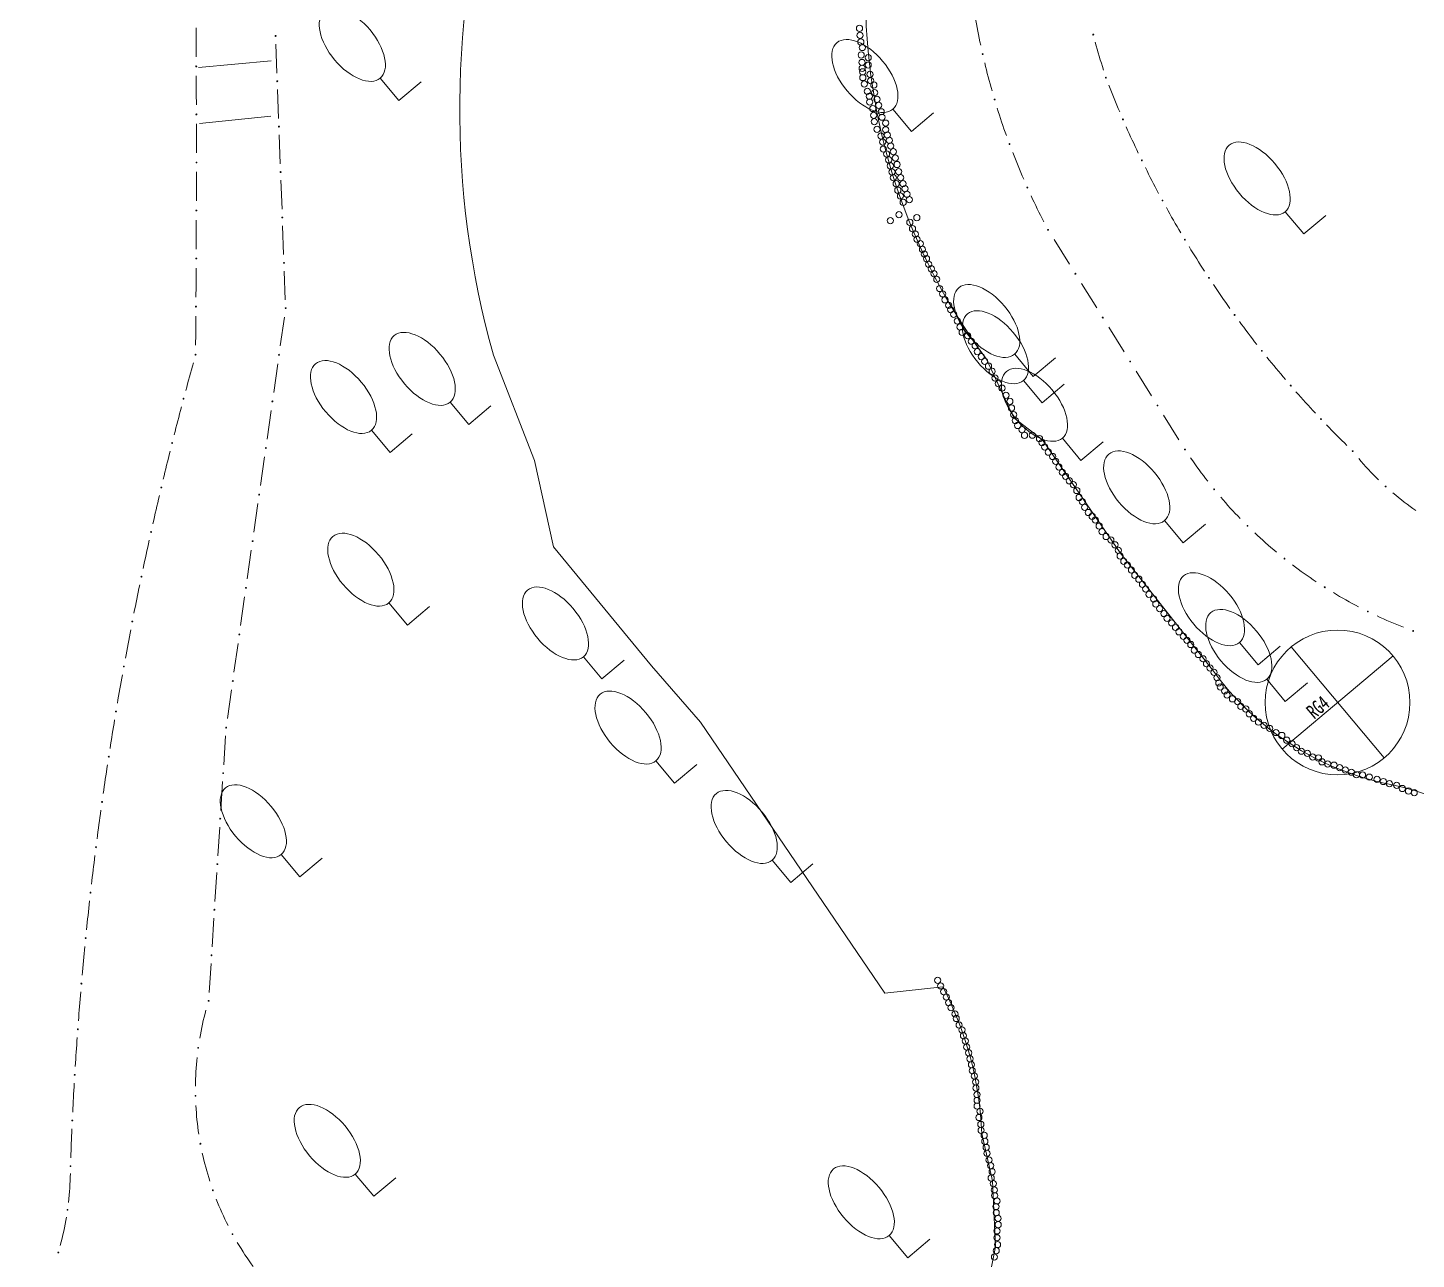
# Model space of a CAD drawing. Header units: metres. Extents: x -10443 to -4073, y -33280 to -26846.
# Drawn here: x -7846.34 to -7822.37, y -29526.97 to -29505.71 of the extents above; entities that cross this region are included whole.
import ezdxf
from ezdxf.enums import TextEntityAlignment as Align

# ---------------------------------------------------------------- set-up
doc = ezdxf.new("R2010")
doc.units = ezdxf.units.M
doc.header["$MEASUREMENT"] = 0
doc.linetypes.add('CONTINUOUS_1', pattern=[0])
doc.linetypes.add('CONTINUOUS_2', pattern=[0])
for name, color, linetype, lineweight in [('園路', 241, 'CONTINUOUS_2', 18), ('基準点', 254, 'CONTINUOUS_2', 18), ('木', 254, 'CONTINUOUS_2', 18), ('木材', 241, 'CONTINUOUS_2', 18), ('構造物', 241, 'CONTINUOUS_2', 18), ('護岸', 241, 'CONTINUOUS_2', 18)]:
    doc.layers.add(name, color=color, linetype=linetype, lineweight=lineweight)
doc.styles.add('MS Gothic', font='MS Gothic.ttf')

msp = doc.modelspace()

# ---------------------------------------------------------------- hatches: boundary and pattern name
at = {"layer": '園路', "linetype": 'CONTINUOUS_1', "lineweight": 18}
for points in [[(-7842.052, -29505.854, 1), (-7842.067, -29505.854, 1)], [(-7827.934, -29505.832, 1), (-7827.949, -29505.832, 1)], [(-7829.844, -29506.168, 1), (-7829.859, -29506.168, 1)], [(-7843.422, -29506.38, 1), (-7843.437, -29506.38, 1)], [(-7842.024, -29506.637, 1), (-7842.039, -29506.637, 1)], [(-7827.717, -29506.575, 1), (-7827.732, -29506.575, 1)], [(-7829.638, -29506.952, 1), (-7829.653, -29506.952, 1)], [(-7843.419, -29507.209, 1), (-7843.434, -29507.209, 1)], [(-7841.995, -29507.42, 1), (-7842.01, -29507.42, 1)], [(-7827.422, -29507.295, 1), (-7827.437, -29507.295, 1)], [(-7829.381, -29507.721, 1), (-7829.396, -29507.721, 1)], [(-7843.419, -29508.038, 1), (-7843.434, -29508.038, 1)], [(-7827.096, -29508.002, 1), (-7827.111, -29508.002, 1)], [(-7841.966, -29508.204, 1), (-7841.981, -29508.204, 1)], [(-7829.073, -29508.472, 1), (-7829.088, -29508.472, 1)], [(-7843.42, -29508.867, 1), (-7843.435, -29508.867, 1)], [(-7826.739, -29508.695, 1), (-7826.754, -29508.695, 1)], [(-7841.937, -29508.987, 1), (-7841.952, -29508.987, 1)], [(-7828.716, -29509.2, 1), (-7828.731, -29509.2, 1)], [(-7826.353, -29509.371, 1), (-7826.368, -29509.371, 1)], [(-7843.423, -29509.696, 1), (-7843.438, -29509.696, 1)], [(-7841.908, -29509.77, 1), (-7841.923, -29509.77, 1)], [(-7828.243, -29509.958, 1), (-7828.258, -29509.958, 1)], [(-7825.938, -29510.03, 1), (-7825.953, -29510.03, 1)], [(-7843.427, -29510.526, 1), (-7843.442, -29510.526, 1)], [(-7841.879, -29510.553, 1), (-7841.894, -29510.553, 1)], [(-7827.77, -29510.716, 1), (-7827.785, -29510.716, 1)], [(-7825.494, -29510.67, 1), (-7825.509, -29510.67, 1)], [(-7825.023, -29511.29, 1), (-7825.038, -29511.29, 1)], [(-7843.434, -29511.355, 1), (-7843.449, -29511.355, 1)], [(-7841.993, -29511.357, 1), (-7842.008, -29511.357, 1)], [(-7827.297, -29511.474, 1), (-7827.312, -29511.474, 1)], [(-7824.526, -29511.889, 1), (-7824.541, -29511.889, 1)], [(-7843.641, -29512.116, 1), (-7843.656, -29512.116, 1)], [(-7842.107, -29512.162, 1), (-7842.122, -29512.162, 1)], [(-7826.824, -29512.233, 1), (-7826.839, -29512.233, 1)], [(-7824.003, -29512.466, 1), (-7824.018, -29512.466, 1)], [(-7843.839, -29512.88, 1), (-7843.854, -29512.88, 1)], [(-7842.221, -29512.966, 1), (-7842.236, -29512.966, 1)], [(-7826.352, -29512.991, 1), (-7826.367, -29512.991, 1)], [(-7823.455, -29513.02, 1), (-7823.47, -29513.02, 1)], [(-7844.026, -29513.647, 1), (-7844.041, -29513.647, 1)], [(-7825.847, -29513.679, 1), (-7825.862, -29513.679, 1)], [(-7822.887, -29513.631, 1), (-7822.902, -29513.631, 1)], [(-7842.336, -29513.77, 1), (-7842.351, -29513.77, 1)], [(-7844.203, -29514.416, 1), (-7844.218, -29514.416, 1)], [(-7825.273, -29514.309, 1), (-7825.288, -29514.309, 1)], [(-7842.45, -29514.575, 1), (-7842.465, -29514.575, 1)], [(-7824.634, -29514.875, 1), (-7824.649, -29514.875, 1)], [(-7844.37, -29515.187, 1), (-7844.385, -29515.187, 1)], [(-7823.939, -29515.37, 1), (-7823.954, -29515.37, 1)], [(-7842.564, -29515.379, 1), (-7842.579, -29515.379, 1)], [(-7823.195, -29515.787, 1), (-7823.21, -29515.787, 1)], [(-7844.526, -29515.961, 1), (-7844.541, -29515.961, 1)], [(-7842.678, -29516.183, 1), (-7842.693, -29516.183, 1)], [(-7822.41, -29516.123, 1), (-7822.425, -29516.123, 1)], [(-7844.672, -29516.736, 1), (-7844.687, -29516.736, 1)], [(-7842.793, -29516.987, 1), (-7842.808, -29516.987, 1)], [(-7844.808, -29517.514, 1), (-7844.823, -29517.514, 1)], [(-7842.907, -29517.792, 1), (-7842.922, -29517.792, 1)], [(-7844.934, -29518.293, 1), (-7844.949, -29518.293, 1)], [(-7842.957, -29518.577, 1), (-7842.972, -29518.577, 1)], [(-7845.049, -29519.074, 1), (-7845.064, -29519.074, 1)], [(-7843.008, -29519.363, 1), (-7843.023, -29519.363, 1)], [(-7845.154, -29519.856, 1), (-7845.169, -29519.856, 1)], [(-7843.058, -29520.149, 1), (-7843.073, -29520.149, 1)], [(-7845.248, -29520.639, 1), (-7845.263, -29520.639, 1)], [(-7843.108, -29520.935, 1), (-7843.123, -29520.935, 1)], [(-7845.332, -29521.424, 1), (-7845.347, -29521.424, 1)], [(-7843.159, -29521.721, 1), (-7843.174, -29521.721, 1)], [(-7845.405, -29522.21, 1), (-7845.42, -29522.21, 1)], [(-7843.209, -29522.507, 1), (-7843.224, -29522.507, 1)], [(-7845.468, -29522.997, 1), (-7845.483, -29522.997, 1)], [(-7843.388, -29523.318, 1), (-7843.403, -29523.318, 1)], [(-7845.52, -29523.784, 1), (-7845.535, -29523.784, 1)], [(-7843.436, -29524.147, 1), (-7843.451, -29524.147, 1)], [(-7845.562, -29524.572, 1), (-7845.577, -29524.572, 1)], [(-7843.351, -29524.973, 1), (-7843.366, -29524.973, 1)], [(-7845.594, -29525.361, 1), (-7845.609, -29525.361, 1)], [(-7843.136, -29525.776, 1), (-7843.151, -29525.776, 1)], [(-7845.646, -29526.113, 1), (-7845.661, -29526.113, 1)], [(-7842.795, -29526.533, 1), (-7842.81, -29526.533, 1)], [(-7845.803, -29526.85, 1), (-7845.818, -29526.85, 1)]]:
    msp.add_hatch(color=241, dxfattribs=at).paths.add_polyline_path(points, flags=0)

# ---------------------------------------------------------------- linework, layer by layer
at = {"layer": '園路', "color": 1, "linetype": 'CONTINUOUS_1', "lineweight": 18}
for p, q in [((-7842.036, -29506.495), (-7842.055, -29505.996)), ((-7842.007, -29507.279), (-7842.026, -29506.779)), ((-7841.978, -29508.062), (-7841.997, -29507.562)), ((-7841.949, -29508.845), (-7841.968, -29508.345)), ((-7841.921, -29509.628), (-7841.939, -29509.129)), ((-7828.354, -29509.791), (-7828.619, -29509.367)), ((-7841.892, -29510.411), (-7841.91, -29509.912)), ((-7827.882, -29510.549), (-7828.146, -29510.125)), ((-7841.979, -29511.203), (-7841.908, -29510.708)), ((-7827.409, -29511.307), (-7827.673, -29510.883)), ((-7842.093, -29512.007), (-7842.022, -29511.512)), ((-7826.936, -29512.066), (-7827.201, -29511.641)), ((-7842.207, -29512.811), (-7842.137, -29512.316)), ((-7826.463, -29512.824), (-7826.728, -29512.4)), ((-7842.321, -29513.616), (-7842.251, -29513.121)), ((-7842.435, -29514.42), (-7842.365, -29513.925)), ((-7842.55, -29515.224), (-7842.479, -29514.729)), ((-7842.664, -29516.028), (-7842.594, -29515.533)), ((-7842.778, -29516.833), (-7842.708, -29516.338)), ((-7842.892, -29517.637), (-7842.822, -29517.142)), ((-7842.955, -29518.434), (-7842.923, -29517.935)), ((-7843.006, -29519.22), (-7842.974, -29518.721)), ((-7843.056, -29520.006), (-7843.024, -29519.507)), ((-7843.107, -29520.792), (-7843.075, -29520.293)), ((-7843.157, -29521.577), (-7843.125, -29521.078)), ((-7843.207, -29522.363), (-7843.175, -29521.864))]:
    msp.add_line(p, q, dxfattribs=at)
for centre in [(-7842.06, -29505.854), (-7827.942, -29505.832), (-7829.852, -29506.168), (-7843.429, -29506.38), (-7842.031, -29506.637), (-7827.725, -29506.575), (-7829.646, -29506.952), (-7843.427, -29507.209), (-7842.002, -29507.42), (-7827.43, -29507.295), (-7829.388, -29507.721), (-7843.426, -29508.038), (-7827.103, -29508.002), (-7841.973, -29508.204), (-7829.08, -29508.472), (-7843.427, -29508.867), (-7826.747, -29508.695), (-7841.944, -29508.987), (-7828.723, -29509.2), (-7826.36, -29509.371), (-7843.43, -29509.696), (-7841.915, -29509.77), (-7828.25, -29509.958), (-7825.945, -29510.03), (-7843.435, -29510.526), (-7841.886, -29510.553), (-7827.778, -29510.716), (-7825.502, -29510.67), (-7825.031, -29511.29), (-7843.441, -29511.355), (-7842.001, -29511.357), (-7827.305, -29511.474), (-7824.533, -29511.889), (-7843.649, -29512.116), (-7842.115, -29512.162), (-7826.832, -29512.233), (-7824.01, -29512.466), (-7843.846, -29512.88), (-7842.229, -29512.966), (-7826.359, -29512.991), (-7823.463, -29513.02), (-7844.033, -29513.647), (-7825.855, -29513.679), (-7822.894, -29513.631), (-7842.343, -29513.77), (-7844.21, -29514.416), (-7825.28, -29514.309), (-7842.457, -29514.575), (-7824.641, -29514.875), (-7844.377, -29515.187), (-7823.946, -29515.37), (-7842.572, -29515.379), (-7823.202, -29515.787), (-7844.534, -29515.961), (-7842.686, -29516.183), (-7822.418, -29516.123), (-7844.68, -29516.736), (-7842.8, -29516.987), (-7844.816, -29517.514), (-7842.914, -29517.792), (-7844.941, -29518.293), (-7842.965, -29518.577), (-7845.056, -29519.074), (-7843.015, -29519.363), (-7845.161, -29519.856), (-7843.065, -29520.149), (-7845.255, -29520.639), (-7843.116, -29520.935), (-7845.339, -29521.424), (-7843.166, -29521.721), (-7845.413, -29522.21), (-7843.217, -29522.507), (-7845.475, -29522.997), (-7843.396, -29523.318), (-7845.528, -29523.784), (-7843.443, -29524.147), (-7845.57, -29524.572), (-7843.358, -29524.973), (-7845.601, -29525.361), (-7843.143, -29525.776), (-7845.653, -29526.113), (-7842.803, -29526.533), (-7845.811, -29526.85)]:
    msp.add_circle(centre, 0.0075, dxfattribs=at)
for centre, radius, start, end in [((-7817.957, -29503.465), 12.198, 189.7217, 192.0702), ((-8233.932, -29507.931), 390.505, 0.25169, 0.32505), ((-7814.196, -29502.214), 14.214, 195.2972, 197.3126), ((-7817.957, -29503.465), 12.198, 193.5316, 195.8801), ((-8233.932, -29507.931), 390.505, 0.13005, 0.20341), ((-7810.993, -29500.142), 17.926, 201.4749, 203.0731), ((-7817.957, -29503.465), 12.198, 197.3415, 199.69), ((-8233.932, -29507.931), 390.505, 0.0084, 0.08176), ((-7810.993, -29500.142), 17.926, 203.9642, 205.5624), ((-7817.957, -29503.465), 12.198, 201.1514, 203.4999), ((-7810.993, -29500.142), 17.926, 206.4536, 208.0517), ((-8233.932, -29507.931), 390.505, 359.88676, 359.96012), ((-7817.957, -29503.465), 12.198, 204.9613, 207.3098), ((-7810.993, -29500.142), 17.926, 208.9429, 210.541), ((-8233.932, -29507.931), 390.505, 359.76511, 359.83847), ((-7810.993, -29500.142), 17.926, 211.4322, 213.0303), ((-8233.932, -29507.931), 390.505, 359.64347, 359.71683), ((-7810.993, -29500.142), 17.926, 213.9215, 215.5196), ((-8233.932, -29507.931), 390.505, 359.52182, 359.59519), ((-7810.993, -29500.142), 17.926, 216.4108, 218.0089), ((-7786.327, -29527.333), 59.307, 164.51027, 164.99331), ((-7810.993, -29500.142), 17.926, 218.9001, 220.4982), ((-7810.993, -29500.142), 17.926, 221.3894, 222.9876), ((-7786.327, -29527.333), 59.307, 165.27271, 165.75575), ((-7810.993, -29500.142), 17.926, 223.8787, 225.4769), ((-7786.327, -29527.333), 59.307, 166.03514, 166.51818), ((-7819.667, -29508.615), 7.996, 214.4482, 218.0307), ((-7819.548, -29509.949), 4.975, 220.0474, 225.8058), ((-7786.327, -29527.333), 59.307, 166.79758, 167.28062), ((-7819.667, -29508.615), 7.996, 220.5641, 224.1466), ((-7819.548, -29509.949), 4.975, 229.6722, 235.4306), ((-7786.327, -29527.333), 59.307, 167.56002, 168.04306), ((-7819.667, -29508.615), 7.996, 226.68, 230.2625), ((-7819.667, -29508.615), 7.996, 232.7959, 236.3784), ((-7786.327, -29527.333), 59.307, 168.32246, 168.8055), ((-7819.667, -29508.615), 7.996, 238.9118, 242.4943), ((-7819.667, -29508.615), 7.996, 245.0277, 248.6102), ((-7786.327, -29527.333), 59.307, 169.0849, 169.56794), ((-7786.327, -29527.333), 59.307, 169.84734, 170.33038), ((-7786.327, -29527.333), 59.307, 170.60978, 171.09282), ((-7786.327, -29527.333), 59.307, 171.37222, 171.85526), ((-7786.327, -29527.333), 59.307, 172.13465, 172.61769), ((-7786.327, -29527.333), 59.307, 172.89709, 173.38013), ((-7786.327, -29527.333), 59.307, 173.65953, 174.14257), ((-7786.327, -29527.333), 59.307, 174.42197, 174.90501), ((-7786.327, -29527.333), 59.307, 175.18441, 175.66745), ((-7838.241, -29524.03), 5.203, 164.7988, 170.3045), ((-7786.327, -29527.333), 59.307, 175.94685, 176.42989), ((-7838.241, -29524.03), 5.203, 173.955, 179.4607), ((-7786.327, -29527.333), 59.307, 176.70929, 177.19233), ((-7838.241, -29524.03), 5.203, 183.1112, 188.6169), ((-7786.327, -29527.333), 59.307, 177.47173, 177.95477), ((-7838.241, -29524.03), 5.203, 192.2674, 197.7731), ((-7850.925, -29525.371), 5.324, 353.3651, 358.7463), ((-7838.241, -29524.03), 5.203, 201.4236, 206.9293), ((-7850.925, -29525.371), 5.324, 345.2473, 350.6285), ((-7838.241, -29524.03), 5.203, 210.5798, 216.0855)]:
    msp.add_arc(centre, radius, start, end, dxfattribs=at)
at = {"layer": '基準点', "color": 1, "linetype": 'CONTINUOUS_2', "lineweight": 18}
for p, q in [((-7824.682, -29518.161), (-7822.766, -29516.555)), ((-7822.921, -29518.316), (-7824.527, -29516.4))]:
    msp.add_line(p, q, dxfattribs=at)
msp.add_circle((-7823.724, -29517.358), 1.25, dxfattribs=at)
at = {"layer": '木', "color": 1, "linetype": 'CONTINUOUS_1', "lineweight": 18}
for p, q in [((-7839.932, -29506.966), (-7840.253, -29506.583)), ((-7839.549, -29506.645), (-7839.932, -29506.966)), ((-7831.082, -29507.503), (-7831.403, -29507.12)), ((-7830.699, -29507.182), (-7831.082, -29507.503)), ((-7824.309, -29509.272), (-7824.631, -29508.889)), ((-7823.926, -29508.951), (-7824.309, -29509.272)), ((-7828.978, -29511.732), (-7829.299, -29511.349)), ((-7828.595, -29511.411), (-7828.978, -29511.732)), ((-7828.827, -29512.184), (-7829.149, -29511.801)), ((-7828.444, -29511.863), (-7828.827, -29512.184)), ((-7838.725, -29512.558), (-7839.046, -29512.175)), ((-7838.342, -29512.237), (-7838.725, -29512.558)), ((-7840.083, -29513.044), (-7840.405, -29512.661)), ((-7839.7, -29512.722), (-7840.083, -29513.044)), ((-7828.154, -29513.179), (-7828.475, -29512.796)), ((-7827.771, -29512.858), (-7828.154, -29513.179)), ((-7826.388, -29514.602), (-7826.71, -29514.219)), ((-7826.005, -29514.281), (-7826.388, -29514.602)), ((-7839.785, -29516.024), (-7840.106, -29515.641)), ((-7839.402, -29515.703), (-7839.785, -29516.024)), ((-7825.097, -29516.706), (-7825.419, -29516.323)), ((-7824.714, -29516.384), (-7825.097, -29516.706)), ((-7836.425, -29516.951), (-7836.746, -29516.568)), ((-7836.042, -29516.63), (-7836.425, -29516.951)), ((-7824.626, -29517.339), (-7824.948, -29516.956)), ((-7824.243, -29517.018), (-7824.626, -29517.339)), ((-7835.171, -29518.748), (-7835.492, -29518.365)), ((-7834.788, -29518.427), (-7835.171, -29518.748)), ((-7841.64, -29520.365), (-7841.962, -29519.982)), ((-7841.257, -29520.044), (-7841.64, -29520.365)), ((-7833.165, -29520.464), (-7833.486, -29520.081)), ((-7832.782, -29520.143), (-7833.165, -29520.464)), ((-7840.364, -29525.88), (-7840.685, -29525.497)), ((-7839.981, -29525.559), (-7840.364, -29525.88)), ((-7831.144, -29526.942), (-7831.465, -29526.559)), ((-7830.761, -29526.62), (-7831.144, -29526.942))]:
    msp.add_line(p, q, dxfattribs=at)
for centre in [(-7840.735, -29506.009), (-7831.885, -29506.546), (-7825.113, -29508.314), (-7829.782, -29510.774), (-7829.631, -29511.227), (-7839.528, -29511.601), (-7840.887, -29512.086), (-7828.958, -29512.221), (-7827.192, -29513.645), (-7840.588, -29515.066), (-7825.901, -29515.748), (-7837.228, -29515.994), (-7825.43, -29516.382), (-7835.974, -29517.791), (-7842.444, -29519.408), (-7833.968, -29519.506), (-7841.167, -29524.923), (-7831.947, -29525.984)]:
    msp.add_ellipse(centre, major_axis=(-0.482, 0.575), ratio=0.533333, dxfattribs=at)
at = {"layer": '木材', "color": 4, "linetype": 'CONTINUOUS_2', "lineweight": 18}
for centre in [(-7831.978, -29505.722), (-7831.971, -29505.845), (-7831.955, -29505.959), (-7831.93, -29506.055), (-7831.949, -29506.183), (-7831.935, -29506.312), (-7831.828, -29506.231), (-7831.932, -29506.414), (-7831.925, -29506.474), (-7831.828, -29506.358), (-7831.798, -29506.518), (-7831.921, -29506.573), (-7831.895, -29506.684), (-7831.787, -29506.627), (-7831.731, -29506.702), (-7831.844, -29506.809), (-7831.81, -29506.899), (-7831.802, -29506.996), (-7831.715, -29506.834), (-7831.675, -29506.948), (-7831.748, -29507.108), (-7831.732, -29507.224), (-7831.648, -29507.051), (-7831.603, -29507.164), (-7831.591, -29507.257), (-7831.722, -29507.334), (-7831.676, -29507.466), (-7831.525, -29507.359), (-7831.525, -29507.474), (-7831.607, -29507.58), (-7831.577, -29507.687), (-7831.496, -29507.565), (-7831.463, -29507.657), (-7831.566, -29507.808), (-7831.511, -29507.891), (-7831.44, -29507.754), (-7831.395, -29507.852), (-7831.359, -29507.962), (-7831.475, -29507.993), (-7831.446, -29508.096), (-7831.416, -29508.202), (-7831.329, -29508.073), (-7831.301, -29508.196), (-7831.393, -29508.301), (-7831.345, -29508.405), (-7831.268, -29508.301), (-7831.228, -29508.403), (-7831.316, -29508.516), (-7831.271, -29508.618), (-7831.191, -29508.491), (-7831.159, -29508.586), (-7831.118, -29508.682), (-7831.297, -29508.94), (-7831.224, -29508.726), (-7831.447, -29509.042), (-7831.109, -29509.072), (-7831.063, -29509.18), (-7830.988, -29508.992), (-7831.013, -29509.275), (-7830.986, -29509.363), (-7830.929, -29509.44), (-7830.891, -29509.538), (-7830.858, -29509.619), (-7830.821, -29509.7), (-7830.784, -29509.794), (-7830.739, -29509.874), (-7830.693, -29509.959), (-7830.644, -29510.054), (-7830.595, -29510.214), (-7830.541, -29510.306), (-7830.502, -29510.409), (-7830.437, -29510.503), (-7830.404, -29510.579), (-7830.351, -29510.659), (-7830.288, -29510.774), (-7830.243, -29510.878), (-7830.206, -29510.969), (-7830.112, -29511.029), (-7830.048, -29511.123), (-7829.982, -29511.202), (-7829.946, -29511.303), (-7829.877, -29511.389), (-7829.818, -29511.471), (-7829.751, -29511.554), (-7829.688, -29511.644), (-7829.639, -29511.757), (-7829.582, -29511.855), (-7829.517, -29511.933), (-7829.45, -29512.057), (-7829.382, -29512.162), (-7829.354, -29512.275), (-7829.318, -29512.391), (-7829.289, -29512.492), (-7829.248, -29512.578), (-7829.174, -29512.65), (-7829.129, -29512.746), (-7828.993, -29512.745), (-7828.87, -29512.805), (-7828.826, -29512.876), (-7828.782, -29512.949), (-7828.717, -29513.038), (-7828.642, -29513.113), (-7828.591, -29513.198), (-7828.536, -29513.294), (-7828.476, -29513.388), (-7828.421, -29513.454), (-7828.356, -29513.533), (-7828.285, -29513.598), (-7828.226, -29513.7), (-7828.186, -29513.82), (-7828.131, -29513.891), (-7828.091, -29513.99), (-7828.029, -29514.079), (-7827.961, -29514.144), (-7827.906, -29514.21), (-7827.84, -29514.314), (-7827.791, -29514.409), (-7827.72, -29514.493), (-7827.638, -29514.555), (-7827.568, -29514.637), (-7827.508, -29514.731), (-7827.478, -29514.829), (-7827.415, -29514.921), (-7827.354, -29514.984), (-7827.283, -29515.072), (-7827.225, -29515.164), (-7827.155, -29515.23), (-7827.093, -29515.318), (-7827.039, -29515.399), (-7826.982, -29515.492), (-7826.901, -29515.573), (-7826.862, -29515.66), (-7826.794, -29515.738), (-7826.723, -29515.823), (-7826.668, -29515.904), (-7826.587, -29515.984), (-7826.522, -29516.061), (-7826.464, -29516.139), (-7826.387, -29516.216), (-7826.322, -29516.287), (-7826.258, -29516.357), (-7826.196, -29516.455), (-7826.127, -29516.53), (-7826.048, -29516.604), (-7825.988, -29516.69), (-7825.928, -29516.762), (-7825.856, -29516.839), (-7825.807, -29516.928), (-7825.775, -29517.02), (-7825.75, -29517.09), (-7825.675, -29517.16), (-7825.631, -29517.228), (-7825.538, -29517.295), (-7825.45, -29517.344), (-7825.395, -29517.423), (-7825.308, -29517.47), (-7825.246, -29517.554), (-7825.175, -29517.631), (-7825.089, -29517.697), (-7824.995, -29517.752), (-7824.898, -29517.806), (-7824.788, -29517.877), (-7824.686, -29517.928), (-7824.602, -29518.008), (-7824.51, -29518.067), (-7824.432, -29518.136), (-7824.349, -29518.199), (-7824.246, -29518.235), (-7824.154, -29518.299), (-7824.053, -29518.317), (-7823.995, -29518.382), (-7823.893, -29518.419), (-7823.786, -29518.44), (-7823.687, -29518.482), (-7823.591, -29518.524), (-7823.486, -29518.561), (-7823.397, -29518.606), (-7823.293, -29518.609), (-7823.174, -29518.646), (-7823.044, -29518.684), (-7822.934, -29518.722), (-7822.828, -29518.76), (-7822.705, -29518.789), (-7822.607, -29518.842), (-7822.499, -29518.884), (-7822.401, -29518.914), (-7830.627, -29522.153), (-7830.576, -29522.249), (-7830.525, -29522.348), (-7830.479, -29522.442), (-7830.441, -29522.538), (-7830.397, -29522.625), (-7830.329, -29522.735), (-7830.308, -29522.812), (-7830.258, -29522.924), (-7830.208, -29523.008), (-7830.183, -29523.11), (-7830.151, -29523.2), (-7830.129, -29523.304), (-7830.092, -29523.404), (-7830.072, -29523.508), (-7830.045, -29523.61), (-7830.032, -29523.713), (-7829.994, -29523.805), (-7829.973, -29523.907), (-7829.969, -29524.012), (-7829.949, -29524.126), (-7829.947, -29524.224), (-7829.947, -29524.324), (-7829.917, -29524.52), (-7829.898, -29524.412), (-7829.883, -29524.64), (-7829.878, -29524.741), (-7829.826, -29524.829), (-7829.814, -29524.932), (-7829.791, -29525.037), (-7829.778, -29525.139), (-7829.743, -29525.254), (-7829.714, -29525.35), (-7829.688, -29525.457), (-7829.705, -29525.563), (-7829.667, -29525.662), (-7829.651, -29525.772), (-7829.644, -29525.867), (-7829.603, -29525.963), (-7829.62, -29526.057), (-7829.618, -29526.165), (-7829.586, -29526.261), (-7829.584, -29526.37), (-7829.604, -29526.477), (-7829.603, -29526.596), (-7829.648, -29526.927), (-7829.618, -29526.82), (-7829.595, -29526.713)]:
    msp.add_circle(centre, 0.0535, dxfattribs=at)
at = {"layer": '構造物', "color": 1, "linetype": 'CONTINUOUS_2', "lineweight": 18, "flags": 128}
for points in [[(-7843.39, -29506.4), (-7842.139, -29506.285)], [(-7843.376, -29507.363), (-7842.143, -29507.241)]]:
    msp.add_lwpolyline(points, close=True, dxfattribs=at)
at = {"layer": '護岸', "color": 1, "lineweight": 18, "flags": 128}
msp.add_lwpolyline([(-7912.45, -29581.862), (-7918.543, -29585.261), (-7918.892, -29584.432), (-7919.487, -29584.063), (-7919.631, -29583.657), (-7920.146, -29583.134), (-7920.457, -29582.659), (-7920.509, -29582.23), (-7920.912, -29581.514), (-7921.218, -29580.705), (-7921.428, -29579.702), (-7921.1, -29578.57), (-7921.441, -29577.815), (-7921.62, -29576.685), (-7921.344, -29576.307), (-7921.314, -29576.003), (-7920.979, -29575.547), (-7920.813, -29574.851), (-7920.49, -29574.097), (-7919.859, -29573.095), (-7919.816, -29572.476, -0.288423), (-7918.81, -29571.11), (-7918.581, -29570.411), (-7918.358, -29569.775), (-7917.989, -29568.752), (-7917.639, -29568.504), (-7917.279, -29567.66), (-7917.023, -29567.191), (-7916.753, -29566.501), (-7916.316, -29566.114), (-7915.988, -29565.62), (-7915.84, -29565.122), (-7915.484, -29564.761), (-7915.325, -29563.775), (-7915.273, -29563.314), (-7914.96, -29562.876), (-7915.002, -29562.301), (-7914.707, -29560.939), (-7914.33, -29559.7, 0.194338), (-7917.22, -29546.765, 0.069516), (-7923.025, -29539.812), (-7924.976, -29538.062), (-7925.905, -29536.865), (-7927.1, -29536.237), (-7928.19, -29535.644), (-7928.948, -29534.702), (-7929.929, -29534.723), (-7930.151, -29534.316), (-7930.235, -29533.574), (-7930.46, -29533.411), (-7930.917, -29532.971), (-7931.3, -29532.161), (-7931.314, -29531.643, -0.024416), (-7931.642, -29531.023, -0.125332), (-7932.78, -29529.052), (-7933.201, -29527.981, 0.231484), (-7934.194, -29527.13), (-7934.671, -29526.652), (-7934.879, -29525.484, -0.264542), (-7936.216, -29524.65), (-7936.552, -29524.426), (-7936.657, -29524.056), (-7936.857, -29523.823), (-7937.169, -29524.031), (-7938.551, -29523.928, 0.025048), (-7939.01, -29523.963), (-7939.431, -29524.182), (-7939.618, -29524.088), (-7940.04, -29524.215), (-7940.211, -29524.025), (-7940.101, -29523.77), (-7940.304, -29520.437), (-7939.766, -29520.321), (-7938.368, -29520.417), (-7937.261, -29520.146), (-7936.807, -29519.697), (-7936.373, -29519.63), (-7936.31, -29519.62), (-7934.652, -29518.95), (-7934.636, -29519.014), (-7934.494, -29518.655), (-7933.889, -29518.262), (-7933.356, -29517.94), (-7932.78, -29517.573), (-7932.341, -29517.254, -0.101763), (-7930.792, -29515.702), (-7930.233, -29515.485, -0.124184), (-7928.386, -29513.623), (-7927.286, -29512.617, -0.076263), (-7925.912, -29511.349), (-7925.666, -29511.151), (-7925.093, -29510.775), (-7924.916, -29510.71), (-7924.547, -29510.483), (-7924.427, -29510.037, 0.12791), (-7923.562, -29509.261, -0.12455), (-7922.705, -29508.017, 0.042697), (-7921.253, -29506.928, -0.143457), (-7920.251, -29505.61, -0.24416), (-7916.01, -29502.496), (-7914.313, -29501.685), (-7914.019, -29501.214), (-7912.337, -29499.863), (-7910.137, -29498.324), (-7908.073, -29497.231), (-7906.706, -29496.348), (-7905.48, -29495.237, -0.056829), (-7902.436, -29492.995, -0.036659), (-7897.846, -29491.108), (-7897.015, -29490.91), (-7896.202, -29490.283), (-7895.07, -29489.579), (-7894.411, -29489.146), (-7893.7, -29488.484), (-7893.216, -29488.145, -0.222982), (-7891.693, -29486.57), (-7891.316, -29486.502), (-7891.082, -29486.074), (-7888.441, -29483.145), (-7888.37, -29482.739), (-7887.804, -29482.412), (-7887.196, -29481.704), (-7886.723, -29480.913), (-7886.337, -29480.588, -0.123015), (-7883.749, -29477.429), (-7882.062, -29476.161, -0.129953), (-7879.918, -29474.593), (-7876.575, -29472.216), (-7872.917, -29471.105), (-7872.318, -29470.588), (-7871.084, -29470.388), (-7869.982, -29469.676), (-7868.422, -29468.997), (-7867.466, -29468.793), (-7864.066, -29467.339), (-7862.978, -29467.032), (-7862.623, -29466.86), (-7862.018, -29465.781), (-7861.321, -29465.767), (-7860.755, -29465.578), (-7859.888, -29464.858), (-7859.698, -29464.054), (-7860.132, -29463.405), (-7859.18, -29461.795), (-7858.439, -29460.672, -0.222516), (-7856.241, -29455.341), (-7855.569, -29454.811), (-7854.332, -29454.105), (-7852.287, -29453.774, -0.125683), (-7846.07, -29453.631), (-7839.624, -29455.718), (-7836.702, -29456.426), (-7836.082, -29456.91), (-7833.788, -29458.073), (-7832.161, -29459.106), (-7830.976, -29460.124), (-7830.114, -29460.486), (-7829.127, -29461.689), (-7827.574, -29463.12), (-7824.963, -29465.154), (-7823.152, -29466.944), (-7821.527, -29468.842), (-7819.952, -29469.481), (-7819.547, -29469.965), (-7817.905, -29470.861), (-7817.095, -29471.218), (-7815.793, -29471.773), (-7815.06, -29472.084), (-7813.805, -29472.113), (-7812.721, -29471.873), (-7811.412, -29472.329), (-7809.619, -29473.554, -0.376867), (-7808.603, -29477.905), (-7810.031, -29478.461), (-7811.372, -29479.585), (-7814.83, -29479.869), (-7819.656, -29478.088), (-7820.364, -29478.162), (-7821.829, -29479.024), (-7824.693, -29482.344), (-7826.484, -29485.472), (-7827.36, -29486.756), (-7827.419, -29487.223), (-7828.163, -29488.869), (-7828.778, -29489.236), (-7828.866, -29489.837), (-7829.65, -29490.297), (-7830.175, -29491.183), (-7830.503, -29492.578), (-7831.483, -29495.278, 0.089045), (-7831.874, -29505.042, 0.164021), (-7829.786, -29511.434), (-7829.314, -29512.444), (-7828.82, -29512.823), (-7827.479, -29514.775), (-7825.884, -29516.793, 0.188853), (-7822.833, -29518.768, -0.31035), (-7818.103, -29523.784), (-7818.006, -29524.748), (-7817.922, -29525.742, -0.135695), (-7820.185, -29531.02, 0.046883), (-7821.873, -29533.913), (-7822.154, -29534.795), (-7822.208, -29535.199), (-7822.513, -29535.744), (-7822.746, -29536.222), (-7822.969, -29536.562), (-7826.09, -29535.446), (-7825.627, -29534.418), (-7826.501, -29533.347), (-7828.047, -29533.36), (-7830.703, -29532.479), (-7830.495, -29531.323), (-7830.325, -29529.811), (-7829.931, -29528.324), (-7829.918, -29528.191), (-7829.628, -29526.754), (-7829.68, -29525.611), (-7829.867, -29524.794, 0.110139), (-7830.54, -29522.264), (-7831.542, -29522.374), (-7834.724, -29517.698), (-7835.571, -29516.728), (-7837.263, -29514.672), (-7837.59, -29513.183), (-7838.299, -29511.362, -0.14227), (-7838.219, -29502.627), (-7837.117, -29496.853), (-7836.34, -29493.44), (-7835.487, -29489.215), (-7834.517, -29486.163), (-7833.215, -29483.706), (-7832.823, -29481.895), (-7832.747, -29478.825), (-7832.667, -29477.569), (-7833.058, -29475.821), (-7834.441, -29474.774), (-7834.275, -29474.108), (-7834.733, -29473.602), (-7836.657, -29472.664), (-7838.187, -29472.333), (-7840.085, -29471.916), (-7845.18, -29471.158), (-7847.378, -29471.561), (-7848.847, -29471.361), (-7850.121, -29471.294), (-7851.466, -29471.968), (-7852.084, -29472.353), (-7853.124, -29472.665), (-7854.294, -29473.449), (-7855.965, -29474.53), (-7858.437, -29476.374), (-7860.704, -29478.326), (-7861.925, -29479.58), (-7863.398, -29481.162), (-7866.587, -29482.702), (-7868.181, -29483.216), (-7870.553, -29484.218), (-7871.139, -29484.561), (-7872.425, -29484.833), (-7872.857, -29485.163), (-7873.666, -29485.391), (-7874.218, -29485.832), (-7874.735, -29486.145), (-7874.89, -29486.418), (-7875.577, -29486.83), (-7875.965, -29486.826), (-7877.2, -29487.357), (-7877.9, -29487.857), (-7878.785, -29488.281), (-7879.386, -29488.873), (-7881.048, -29490.466), (-7881.916, -29491.709), (-7882.919, -29493.013), (-7883.469, -29493.532), (-7883.965, -29493.56), (-7884.742, -29494.344), (-7885.799, -29495.004), (-7887.432, -29495.698), (-7888.184, -29495.835), (-7889.394, -29496.278), (-7890.397, -29496.824), (-7891.153, -29496.865), (-7892.08, -29497.082), (-7892.903, -29497.279), (-7893.828, -29497.407), (-7894.289, -29497.564), (-7895.002, -29498.206), (-7895.718, -29497.994), (-7896.456, -29497.822), (-7897.487, -29497.601), (-7897.914, -29497.792), (-7898.217, -29498.026), (-7898.909, -29498.563), (-7899.866, -29499.333), (-7900.181, -29499.96), (-7900.698, -29500.443), (-7901.439, -29500.914), (-7902.125, -29501.283), (-7903.527, -29501.732), (-7905.304, -29502.413), (-7907.873, -29503.514), (-7909.358, -29505.039), (-7910.674, -29507.125), (-7911.816, -29508.892), (-7912.156, -29509.486), (-7912.633, -29509.952), (-7913.205, -29510.267), (-7914.008, -29510.996), (-7914.78, -29511.973), (-7915.155, -29512.608), (-7915.562, -29512.998), (-7916.064, -29513.162), (-7917.263, -29513.936), (-7918.367, -29515.093), (-7918.46, -29515.65), (-7919.938, -29517.471), (-7920.365, -29517.914), (-7920.636, -29518.332), (-7921.465, -29519.335), (-7921.737, -29519.663), (-7922.01, -29520.086), (-7922.466, -29520.703), (-7923.144, -29520.996), (-7923.762, -29521.733), (-7923.902, -29523.286), (-7923.954, -29524.137), (-7923.329, -29526.256), (-7922.953, -29527.28), (-7922.205, -29528.349), (-7921.568, -29529.482), (-7920.874, -29531.104), (-7920.767, -29531.935), (-7920.519, -29533.122), (-7919.804, -29534.367), (-7919.125, -29535.477), (-7918.83, -29535.801), (-7918.522, -29535.872), (-7917.197, -29537.791), (-7916.6, -29539.014), (-7916.566, -29539.316), (-7916.089, -29540.002), (-7915.821, -29540.151), (-7914.042, -29542.743), (-7913.045, -29543.84), (-7912.728, -29544.518), (-7912.224, -29544.831), (-7911.256, -29546.325), (-7909.986, -29548.299), (-7909.916, -29548.592), (-7909.511, -29549.075), (-7909.099, -29549.828), (-7908.93, -29550.488), (-7908.964, -29551.022), (-7908.826, -29551.619), (-7908.417, -29552.133), (-7908.058, -29552.744), (-7907.947, -29553.661), (-7907.747, -29554.097), (-7908.09, -29555.362), (-7907.885, -29555.783), (-7908.408, -29560.055), (-7908.746, -29562.139), (-7909.632, -29565.991), (-7910.355, -29567.97), (-7910.93, -29569.837), (-7910.622, -29570.204), (-7911.439, -29573.333), (-7911.654, -29573.928), (-7911.64, -29574.311), (-7911.768, -29575.275), (-7912.096, -29576.106), (-7912.245, -29576.862), (-7912.461, -29578.375), (-7912.422, -29579.382), (-7912.45, -29581.862)], format="xyb", dxfattribs=at)

# ---------------------------------------------------------------- texts
at = {"layer": '基準点', "color": 1, "lineweight": 18, "style": 'MS Gothic'}
msp.add_text('RG4', height=0.25, rotation=40, dxfattribs=at).set_placement((-7824.128, -29517.655), (-7823.841, -29517.414), align=Align.FIT)

doc.saveas('drawing.dxf')
